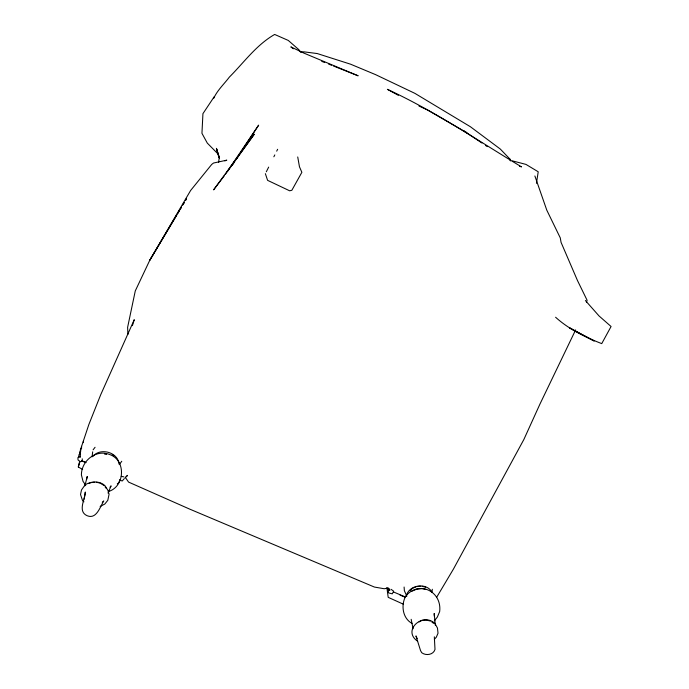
<?xml version="1.0" encoding="UTF-8"?>
<svg xmlns="http://www.w3.org/2000/svg" width="689" height="689" viewBox="0 0 689 689"><rect width="100%" height="100%" fill="white"/><g stroke="black" fill="none" stroke-linecap="round" stroke-linejoin="round"><path stroke-width="1.03" d="M80.174 457.505L80.312 450.184L88.847 424.536L100.706 394.737L134.252 319.696L132.409 325.656M81.526 448.797L81.595 446.334M83.36 442.622L83.429 440.908M388.191 588.001L388.01 589.913L388.923 590.18M431.951 592.127L432.322 589.259M218.568 162.483L219.145 158.427L216.424 148.376L219.507 158.151M536.43 183.334L538.221 171.776L525.965 164.404L512.53 160.907M84.161 499.112L85.315 492.015C85.16 499.353 77.34 511.376 87.133 515.716C96.581 519.687 100.094 506.691 103.763 500.955L102.265 502.29M80.51 451.209L80.94 448.694M86.59 479.613L87.245 476.478L84.885 485.84M92.679 451.846L92.076 456.85M82.646 469.493L78.322 466.987L79.691 461.983M79.743 461.242L78.322 466.987M213.642 98.441C217.25 90.362 224.08 84.092 229.368 77.099C244.035 62.423 256.36 44.906 274.661 34.45L288.278 40.436L298.871 49.694L300.447 51.951M586.425 302.299L587.123 300.309L577.52 280.621L561.079 242.407L560.26 237.843L546.799 210.179L534.879 175.979M406.277 596.14C408.611 584.84 426.551 582.05 431.986 592.213M108.009 493.083L111.093 485.857L110.007 487.226M389.535 588.888L388.277 591.524L388.605 592.893L392.274 593.84L393.643 591.162L391.016 589.302M575.625 329.91L539.969 404.03L523.838 439.548L453.44 569.071L436.645 597.303M266.307 171.785L268.667 167.1M273.86 156.782L274.808 154.913M276.694 151.158L277.641 149.289M120.136 479.975L118.336 483.204L117.302 483.85M176.642 215.269L149.797 260.209L135.277 290.913L127.62 327.318L127.904 334.458M177.736 213.435L179.381 210.688M180.475 208.853L181.569 207.019M183.214 204.271L184.308 202.437M181.483 207.036L149.797 260.209L190.603 190.508L211.721 164.421L213.512 163.035L226.793 160.158L224.838 160.899M182.594 205.201L184.256 202.445M232.236 165.369L234.587 161.786M236.344 159.107L238.695 155.533M240.461 152.846L258.659 125.14L225.467 174.265M214.245 96.658L202.936 113.659L201.946 133.313L207.303 143.105L218.215 154.155L219.464 158.091M227.344 171.647L254.31 134.166L213.599 189.863L224.218 175.91M119.318 464.593L121.764 461.26M93.11 449.814L95.073 447.282M92.929 456.419C100.224 447.342 117.888 452.096 119.042 463.938M124.141 478.812L122.203 481.025L119.447 479.871M434.354 639.332L436.318 637.204L438.023 633.208L437.463 628.041L435.069 623.691C423.158 611.625 401.704 630.383 417.612 641.209M124.821 478.132L127.551 475.367L126.078 476.736M434.354 620.867L437.317 617.12L439.668 611.539C442.097 591.3 419.084 580.198 405.787 596.028C400.774 604.942 402.488 618.3 412.039 623.407M409.929 590.731L412.427 588.354L415.777 586.95M80.467 453.328L78.873 454.809L78.925 457.246M80.828 451.045L79.752 452.01L79.786 454.473M80.165 456.213L77.926 457.548L78.021 459.907L80.32 461.871L82.335 460.769L82.215 458.822M419.084 621.952L421.789 620.393L426.172 620.014L430.324 621.039M89.148 483.506L90.707 482.67L94.427 482.188M108.621 491.464C124.752 486.563 126.285 460.571 109.999 454.645C96.227 448.875 81.466 460.614 81.397 474.885L83.025 481.361L85.729 485.185M100.138 506.449L104.806 504.055L107.811 500.292L109.077 494.194L107.854 490.224L104.917 485.616C99.319 480.638 91.37 481.198 85.195 484.737L81.491 489.965L80.527 494.547L82.499 500.438L83.929 501.833M411.815 591.231L416.681 589.173L422.099 588.604L426.181 589.474M416.621 586.597L420.333 586.201M300.438 51.933L304.099 51.856L317.241 53.553L350.58 64.198L375.539 74.619L414.899 93.359L470.406 126.742L500.283 149.039L509.8 158.952L510.377 160.675M104.616 454.111L106.554 454.473M121.255 476.375L123.822 476.848M96.288 482.266L100.017 483.049L104.005 485.469M422.142 586.322L425.647 587.2M519.515 166.221L521.495 166.884C477.331 140.168 434.397 111.041 387.399 89.329L398.414 95.366M321.729 61.364L324.683 62.535M328.627 64.094L331.581 65.266M333.545 66.049L358.159 75.807L303.927 53.122L290.836 46.878L293.385 48.79M400.085 595.15L404.994 597.113M404.994 596.812L393.522 591.963M81.603 460.76L86.004 462.663M403.547 604.27L388.191 597.346L386.882 587.571M81.87 460.769L85.755 462.483M418.929 105.985L427.542 109.999L466.815 132.744L464.059 131.031L481.912 143.019M112.238 454.723L113.918 455.756M485.478 145.422L487.269 146.619M431.951 622.167L433.588 623.304M555.592 317.241C568.735 329.196 585.305 337.257 601.738 343.613L611.074 326.5L599.051 315.958L585.392 300.525M389.931 590.197L387.924 588.053L384.247 588.75L374.403 587.054L189.363 508.973L128.576 482.093L125.88 478.2M105.072 486.856L106.14 488.251M417.233 638.669L415.949 635.904L420.54 650.597L421.72 652.707C425.854 655.937 433.424 654.92 435 649.417L434.328 636.808M406.863 596.209L404.374 590.74L404.098 587.028M509.8 158.952L510.437 160.856M216.424 148.376L217.922 153.191M265.36 173.654L267.599 180.346L289.664 190.81L291.852 190.276L301.877 172.31L299.465 166.798L297.726 156.963M411.161 619.299L413.09 628.764M435.379 625.474L434.182 613.494L434.363 616.345M186.495 198.768L185.401 200.602L186.469 198.768M594.064 340.934L569.682 327.93L594.064 340.934"/></g></svg>
